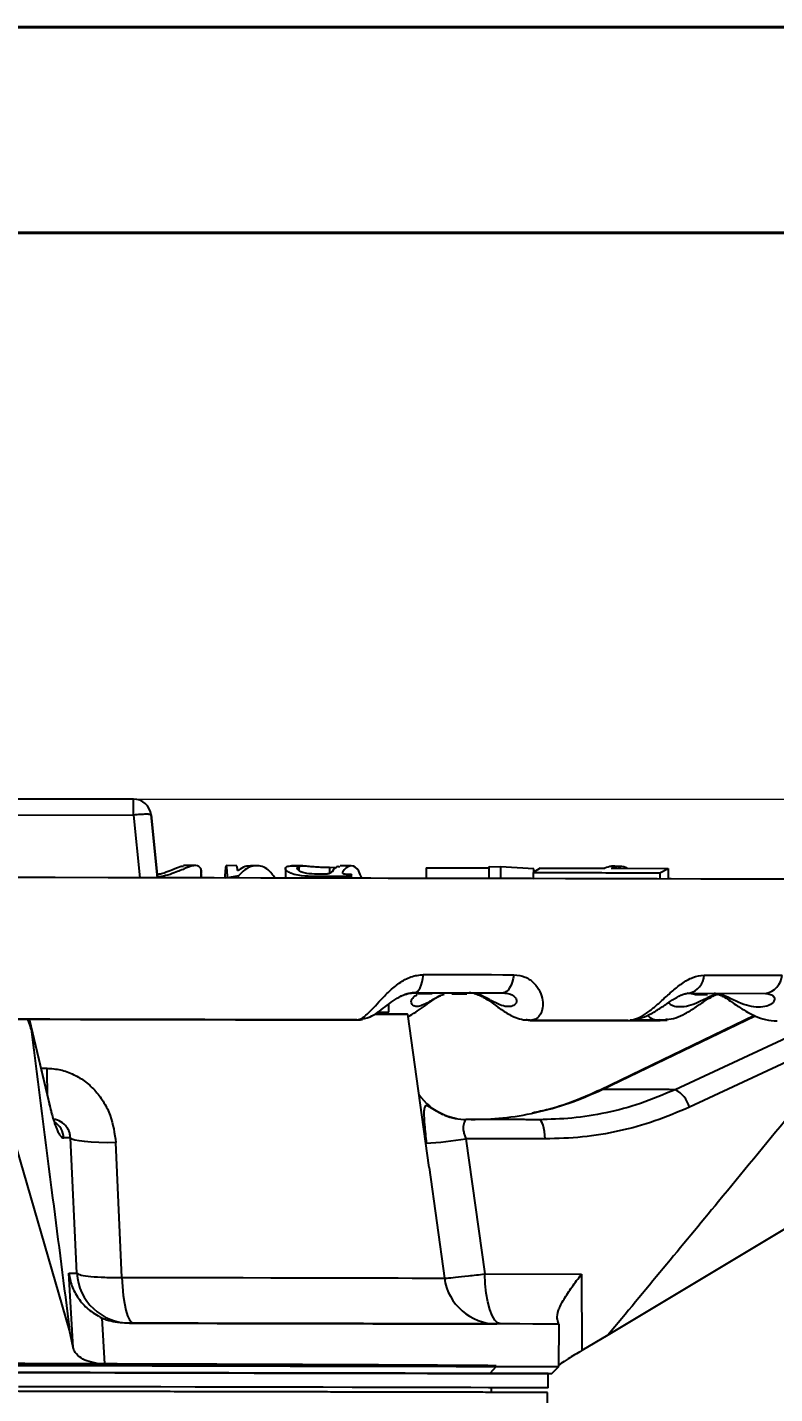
# Model space of a CAD drawing. Header units: millimetres. Extents: x 2180 to 4616, y 795 to 2518.
# Drawn here: x 2813 to 2918.4, y 2325.1 to 2518 of the extents above; entities that cross this region are included whole.
import ezdxf

# ---------------------------------------------------------------- set-up
doc = ezdxf.new("R2010")
doc.units = ezdxf.units.MM
for name, color, linetype, lineweight in [('AM_5', 3, 'Continuous', 25), ('AM_BOR', 7, 'Continuous', 50), ('粗实线', 7, 'Continuous', 40)]:
    doc.layers.add(name, color=color, linetype=linetype, lineweight=lineweight)
doc.styles.add('SLDTEXTSTYLE1', font='txt.shx', dxfattribs={"width": 0.7, "bigfont": 'gbcbig.shx'})
doc.dimstyles.new('SLDDIMSTYLE12$0', dxfattribs={"dimtxt": 12, "dimasz": 10, "dimexe": 0, "dimexo": 0.0625, "dimgap": 0.875, "dimtad": 1, "dimdec": 1, "dimlfac": 1.8, "dimrnd": 1e-09, "dimzin": 12, "dimdsep": 46, "dimtxsty": 'SLDTEXTSTYLE1', "dimcen": 0.09, "dimdle": 8.16, "dimclrd": 3, "dimclre": 3, "dimadec": 0, "dimazin": 3, "dimtfac": 1, "dimtdec": 1, "dimtofl": 0, "dimtmove": 0, "dimatfit": 3, "dimfxl": 0, "dimfrac": 2, "dimtolj": 1, "dimlwd": 5, "dimlwe": 5, "dimarcsym": 0})

# ---------------------------------------------------------------- blocks, each defined once
blk = doc.blocks.new('*D48')
at = {"layer": 'AM_5', "color": 3, "lineweight": 5, "transparency": 16777216}
blk.add_line((2828.02, 2409.03), (3011.92, 2409.03), dxfattribs=at)
at = {"layer": 'AM_5', "color": 3, "linetype": 'Continuous', "lineweight": 5, "transparency": 16777216}
for p, q in [((3011.92, 2399.03), (3011.92, 2120.29)), ((2875.09, 2110.29), (3011.92, 2110.29))]:
    blk.add_line(p, q, dxfattribs=at)
at = {"layer": 'AM_5', "color": 3, "transparency": 16777216}
for points in [[(3010.25, 2399.03), (3013.58, 2399.03), (3011.92, 2409.03)], [(3010.25, 2120.29), (3013.58, 2120.29), (3011.92, 2110.29)]]:
    blk.add_solid(points, dxfattribs=at)
at = {"layer": 'Defpoints', "color": 0, "transparency": 16777216}
for p in [(2827.96, 2409.03), (2875.03, 2110.29), (3011.92, 2110.29)]:
    blk.add_point(p, dxfattribs=at)
at = {"layer": 'AM_5', "color": 0, "transparency": 16777216, "insert": (3005.04, 2259.66), "char_height": 12, "attachment_point": 5, "rotation": 90, "style": 'SLDTEXTSTYLE1'}
blk.add_mtext('\\A1;350', dxfattribs=at)
blk = doc.blocks.new('rA3')
at = {"layer": '粗实线'}
for p, q in [((753.384, 421.26), (333.384, 421.26)), ((748.384, 416.26), (358.384, 416.26))]:
    blk.add_line(p, q, dxfattribs=at)

msp = doc.modelspace()

# ---------------------------------------------------------------- linework, layer by layer
at = {"color": 7, "linetype": 'Continuous', "lineweight": 25}
for p, q in [((2827.961, 2409.027), (2794.986, 2409.097)), ((2794.986, 2409.097), (2827.961, 2409.027)), ((2827.956, 2406.766), (2827.961, 2409.027)), ((2827.961, 2409.027), (2827.961, 2409.027)), ((2794.981, 2406.836), (2827.956, 2406.766)), ((2827.956, 2406.766), (2828.858, 2397.905)), ((2831.347, 2397.899), (2830.443, 2406.78)), ((2830.443, 2406.78), (2831.347, 2397.899)), ((2830.443, 2406.78), (2830.443, 2406.78)), ((2836.752, 2399.634), (2835.034, 2399.638)), ((2842.559, 2399.622), (2841.059, 2399.625)), ((2845.29, 2399.616), (2844.473, 2399.618)), ((2851.845, 2399.602), (2850.253, 2399.605)), ((2851.275, 2399.511), (2851.274, 2398.961)), ((2855.604, 2399.388), (2855.602, 2398.52)), ((2855.604, 2399.388), (2856.592, 2399.386)), ((2858.653, 2399.587), (2857.129, 2399.591)), ((2869.243, 2399.334), (2869.24, 2397.82)), ((2869.243, 2399.334), (2878.153, 2399.32)), ((2878.15, 2397.8), (2878.153, 2399.482)), ((2878.153, 2399.482), (2879.764, 2399.479)), ((2879.764, 2399.479), (2879.76, 2397.796)), ((2884.443, 2399.153), (2879.764, 2399.479)), ((2885.343, 2399.287), (2884.38, 2398.663)), ((2885.343, 2399.287), (2894.472, 2399.264)), ((2895.354, 2399.262), (2903.428, 2399.241)), ((2896.601, 2399.506), (2895.704, 2399.508)), ((2841.005, 2397.88), (2837.085, 2397.889)), ((2837.465, 2399.204), (2837.462, 2397.888)), ((2837.548, 2397.888), (2837.549, 2398.427)), ((2842.801, 2398.18), (2841.239, 2397.903)), ((2841.239, 2397.878), (2841.239, 2397.903)), ((2842.757, 2398.947), (2842.659, 2398.947)), ((2842.8, 2397.875), (2842.801, 2398.18)), ((2849.438, 2397.862), (2845.911, 2397.87)), ((2849.406, 2399.204), (2849.403, 2397.861)), ((2858.574, 2398.132), (2853.122, 2398.107)), ((2853.122, 2397.853), (2853.122, 2398.107)), ((2854.909, 2398.415), (2853.855, 2398.419)), ((2857.509, 2398.578), (2857.509, 2398.775)), ((2858.159, 2398.434), (2858.735, 2398.44)), ((2858.735, 2398.44), (2858.574, 2398.132)), ((2858.574, 2397.841), (2858.574, 2398.132)), ((2858.734, 2397.841), (2858.735, 2398.44)), ((2884.38, 2398.663), (2884.378, 2397.786)), ((2884.442, 2398.703), (2884.443, 2399.153)), ((2902.254, 2398.611), (2902.252, 2397.748)), ((2902.254, 2398.611), (2903.428, 2399.241)), ((2903.428, 2399.241), (2903.424, 2397.745)), ((2864, 2378.95), (2864.003, 2380.098)), ((2867.662, 2381.686), (2867.451, 2381.686)), ((2867.794, 2381.686), (2867.455, 2381.687)), ((2867.662, 2381.686), (2880.123, 2381.659)), ((2867.96, 2381.538), (2867.754, 2381.716)), ((2870.105, 2381.534), (2867.96, 2381.538)), ((2872.87, 2381.529), (2874.984, 2381.524)), ((2905.705, 2381.511), (2906.368, 2381.603)), ((2907.165, 2381.456), (2906.196, 2381.605)), ((2906.368, 2381.603), (2917.134, 2381.58)), ((2907.165, 2381.456), (2908.97, 2381.452)), ((2869.669, 2357.025), (2866.674, 2378.673)), ((2915.597, 2378.455), (2893.802, 2367.955)), ((2894.101, 2368.026), (2915.661, 2378.42)), ((2812.99, 2377.94), (2813.513, 2376.547)), ((2813.47, 2377.017), (2813.296, 2377.775)), ((2816.03, 2366.415), (2813.337, 2377.771)), ((2813.47, 2377.017), (2816.148, 2365.725)), ((2859.564, 2377.848), (2860.292, 2377.922)), ((2883.382, 2377.873), (2884.126, 2377.797)), ((2884.027, 2377.789), (2883.894, 2377.821)), ((2883.914, 2377.787), (2887.557, 2377.779)), ((2897.719, 2377.761), (2897.869, 2377.774)), ((2897.847, 2377.769), (2897.988, 2377.785)), ((2902.557, 2377.806), (2898.313, 2377.815)), ((2898.884, 2377.804), (2902.824, 2377.795)), ((2902.245, 2377.749), (2902.966, 2377.88)), ((2902.4, 2377.827), (2902.251, 2377.838)), ((2902.824, 2377.795), (2902.4, 2377.827)), ((2902.824, 2377.795), (2903.277, 2377.832)), ((2903.326, 2377.946), (2902.884, 2377.805)), ((2925.228, 2377.713), (2904.389, 2368.004)), ((2930.505, 2376.767), (2906.4, 2365.533)), ((2814.937, 2371.026), (2815.736, 2371.024)), ((2818.96, 2334.049), (2810.534, 2363.123)), ((2875.622, 2363.786), (2874.864, 2363.788)), ((2885.167, 2363.765), (2874.913, 2363.787)), ((2819.065, 2361.19), (2818.124, 2361.192)), ((2819.981, 2342.109), (2819.065, 2361.19)), ((2874.882, 2361.071), (2877.523, 2341.986)), ((2886.034, 2361.047), (2874.882, 2361.071)), ((2826.342, 2341.505), (2825.473, 2360.527)), ((2938.872, 2359.762), (2894.894, 2333.337)), ((2869.669, 2357.022), (2871.829, 2341.408)), ((2818.83, 2342.111), (2819.981, 2342.109)), ((2819.454, 2331.597), (2818.83, 2342.111)), ((2877.523, 2341.986), (2891.177, 2341.957)), ((2891.177, 2341.957), (2891.212, 2331.169)), ((2823.5, 2335.766), (2823.86, 2329.288)), ((2887.739, 2335.691), (2887.739, 2335.588)), ((2819.454, 2331.597), (2818.96, 2334.049)), ((2827.427, 2335.047), (2826.739, 2335.048)), ((2887.94, 2334.918), (2879.774, 2334.935)), ((2887.996, 2328.918), (2888.009, 2334.918)), ((2894.894, 2333.337), (2891.212, 2331.169)), ((2823.86, 2329.288), (2822.823, 2329.357)), ((2879.124, 2328.936), (2878.241, 2327.938)), ((2879.124, 2328.936), (2879.124, 2329.04)), ((2886.489, 2325.921), (2886.494, 2327.921)), ((2886.994, 2327.92), (2887.996, 2328.918)), ((2888.11, 2329.218), (2887.996, 2329.135)), ((2878.488, 2325.279), (2878.489, 2325.938)), ((2886.919, 2276.744), (2886.388, 2325.262))]:
    msp.add_line(p, q, dxfattribs=at)
at = {"color": 7, "linetype": 'Continuous', "lineweight": 25, "flags": 128}
for points in [[(2919.688, 2397.711), (2913.954, 2397.723), (2907.999, 2397.736), (2901.835, 2397.749), (2895.476, 2397.762), (2888.937, 2397.776), (2882.23, 2397.791), (2875.372, 2397.805), (2868.377, 2397.82), (2861.26, 2397.835), (2854.038, 2397.851), (2846.726, 2397.866), (2839.34, 2397.882), (2831.896, 2397.898), (2824.412, 2397.914), (2816.902, 2397.93), (2809.384, 2397.946)], [(2878.288, 2397.801), (2875.931, 2397.806), (2873.558, 2397.811), (2871.17, 2397.816), (2868.767, 2397.821), (2866.349, 2397.826), (2863.918, 2397.831), (2861.474, 2397.837), (2859.017, 2397.842)], [(2879.76, 2397.796), (2879.56, 2397.797), (2879.359, 2397.797), (2879.157, 2397.798), (2878.956, 2397.798), (2878.755, 2397.798), (2878.553, 2397.799), (2878.351, 2397.799), (2878.15, 2397.8)], [(2884.44, 2397.787), (2884.119, 2397.788), (2882.019, 2397.793), (2879.904, 2397.797)], [(2973.488, 2397.596), (2973.3, 2397.597), (2972.735, 2397.598), (2971.795, 2397.6), (2970.482, 2397.603), (2968.799, 2397.606), (2966.75, 2397.611), (2964.34, 2397.616), (2961.574, 2397.622), (2958.46, 2397.629), (2955.004, 2397.636), (2951.214, 2397.644), (2947.1, 2397.653), (2942.671, 2397.663), (2937.938, 2397.673), (2932.911, 2397.684), (2927.602, 2397.695), (2922.025, 2397.707), (2916.191, 2397.719), (2910.115, 2397.732), (2903.812, 2397.746), (2903.424, 2397.747)], [(2867.662, 2381.686), (2867.86, 2381.731), (2868.053, 2381.866), (2868.238, 2382.087), (2868.41, 2382.391), (2868.565, 2382.769), (2868.7, 2383.214), (2868.811, 2383.714), (2868.896, 2384.26)], [(2868.896, 2384.26), (2870.511, 2384.256), (2872.119, 2384.253), (2873.722, 2384.249), (2875.318, 2384.246), (2876.908, 2384.243), (2878.491, 2384.239), (2880.068, 2384.236), (2881.638, 2384.232)], [(2881.638, 2384.232), (2881.533, 2383.687), (2881.397, 2383.186), (2881.232, 2382.742), (2881.041, 2382.364), (2880.83, 2382.061), (2880.604, 2381.839), (2880.366, 2381.704), (2880.123, 2381.659)], [(2908.474, 2384.175), (2909.886, 2384.172), (2911.287, 2384.169), (2912.679, 2384.166), (2914.061, 2384.163), (2915.432, 2384.16), (2916.793, 2384.157), (2918.143, 2384.155), (2919.482, 2384.152)], [(2862.028, 2378.683), (2863.206, 2378.68), (2864.585, 2378.677), (2865.621, 2378.675), (2866.308, 2378.674), (2866.64, 2378.673), (2866.616, 2378.673), (2866.236, 2378.674), (2865.503, 2378.675), (2864.42, 2378.678), (2862.996, 2378.681), (2862.072, 2378.683)], [(2887.557, 2377.779), (2888.834, 2377.776), (2890.105, 2377.774), (2891.369, 2377.771), (2892.627, 2377.768), (2893.879, 2377.766), (2895.124, 2377.763), (2896.362, 2377.76), (2897.594, 2377.758)], [(2898.09, 2377.758), (2899.007, 2377.756), (2900.656, 2377.753), (2902.291, 2377.749)], [(2893.802, 2367.955), (2893.885, 2368), (2894.101, 2368.026)], [(2904.389, 2368.004), (2903.539, 2368.006), (2902.561, 2368.008), (2901.457, 2368.01), (2900.228, 2368.013), (2898.876, 2368.016), (2897.402, 2368.019), (2895.81, 2368.022), (2894.101, 2368.026)], [(2816.148, 2365.725), (2816.083, 2366.23), (2816.03, 2366.416)], [(2886.034, 2361.047), (2886.009, 2361.586), (2885.955, 2362.099), (2885.872, 2362.569), (2885.764, 2362.978), (2885.635, 2363.313), (2885.489, 2363.561), (2885.331, 2363.714), (2885.167, 2363.765)], [(2825.473, 2360.527), (2824.231, 2360.519), (2823.064, 2360.54), (2822.003, 2360.589), (2821.072, 2360.665), (2820.296, 2360.765), (2819.694, 2360.889), (2819.28, 2361.032), (2819.065, 2361.19)], [(2826.342, 2341.505), (2826.408, 2340.2), (2826.525, 2338.97), (2826.691, 2337.854), (2826.899, 2336.888), (2827.144, 2336.102), (2827.416, 2335.522), (2827.708, 2335.166), (2828.01, 2335.046)], [(2826.342, 2341.505), (2830.813, 2341.496), (2835.175, 2341.487), (2839.398, 2341.478), (2843.458, 2341.469), (2847.328, 2341.461), (2850.985, 2341.453), (2854.406, 2341.445), (2857.569, 2341.439), (2860.456, 2341.433), (2863.047, 2341.427), (2865.328, 2341.422), (2867.283, 2341.418), (2868.901, 2341.415), (2870.171, 2341.412), (2871.086, 2341.41), (2871.64, 2341.409), (2871.829, 2341.408)], [(2879.774, 2334.935), (2879.348, 2335.069), (2878.938, 2335.465), (2878.558, 2336.109), (2878.222, 2336.977), (2877.942, 2338.039), (2877.727, 2339.258), (2877.586, 2340.589), (2877.523, 2341.986)], [(2887.94, 2334.918), (2887.978, 2334.918), (2887.634, 2334.918), (2886.908, 2334.92), (2885.806, 2334.922), (2884.331, 2334.925), (2882.492, 2334.929), (2880.298, 2334.934), (2877.761, 2334.939), (2874.892, 2334.945), (2871.708, 2334.952), (2868.224, 2334.96), (2864.458, 2334.968), (2860.429, 2334.976), (2856.158, 2334.985), (2851.666, 2334.995), (2846.977, 2335.005), (2842.115, 2335.015), (2837.104, 2335.026), (2831.97, 2335.037), (2826.739, 2335.048)], [(2809.254, 2329.386), (2810.953, 2329.382), (2812.652, 2329.379), (2814.352, 2329.375), (2816.051, 2329.371), (2817.748, 2329.368), (2819.443, 2329.364), (2821.135, 2329.36), (2822.823, 2329.357)], [(2809.79, 2329.188), (2815.039, 2329.177), (2820.278, 2329.165), (2825.482, 2329.154), (2830.625, 2329.143), (2835.683, 2329.133), (2840.63, 2329.122), (2845.442, 2329.112), (2850.097, 2329.102), (2854.57, 2329.092), (2858.841, 2329.083), (2862.888, 2329.074), (2866.692, 2329.066), (2870.234, 2329.059), (2873.498, 2329.052), (2876.466, 2329.046), (2879.124, 2329.04)], [(2809.79, 2329.084), (2815.039, 2329.073), (2820.278, 2329.062), (2825.482, 2329.051), (2830.625, 2329.04), (2835.683, 2329.029), (2840.63, 2329.019), (2845.442, 2329.008), (2850.096, 2328.998), (2854.57, 2328.989), (2858.841, 2328.98), (2862.888, 2328.971), (2866.692, 2328.963), (2870.234, 2328.955), (2873.497, 2328.948), (2876.465, 2328.942), (2879.124, 2328.936)], [(2809.831, 2328.084), (2815.01, 2328.073), (2820.179, 2328.062), (2825.314, 2328.051), (2830.388, 2328.04), (2835.379, 2328.03), (2840.26, 2328.019), (2845.008, 2328.009), (2849.6, 2327.999), (2854.014, 2327.99), (2858.228, 2327.981), (2862.221, 2327.972), (2865.975, 2327.964), (2869.47, 2327.957), (2872.689, 2327.95), (2875.618, 2327.944), (2878.241, 2327.938)], [(2886.494, 2327.921), (2886.319, 2327.921), (2885.794, 2327.922), (2884.923, 2327.924), (2883.708, 2327.927), (2882.157, 2327.93), (2880.276, 2327.934), (2878.075, 2327.939), (2875.563, 2327.944), (2872.753, 2327.95), (2869.659, 2327.957), (2866.294, 2327.964), (2862.676, 2327.972), (2858.82, 2327.98), (2854.747, 2327.988), (2850.474, 2327.998), (2846.023, 2328.007), (2841.414, 2328.017), (2836.67, 2328.027), (2831.813, 2328.037), (2826.866, 2328.048), (2821.853, 2328.059), (2816.798, 2328.069), (2811.725, 2328.08)], [(2878.241, 2327.938), (2880.571, 2327.933), (2882.556, 2327.929), (2884.183, 2327.926), (2885.446, 2327.923), (2886.337, 2327.921), (2886.853, 2327.92), (2886.994, 2327.92)], [(2879.124, 2328.936), (2881.486, 2328.931), (2883.497, 2328.927), (2885.147, 2328.924), (2886.427, 2328.921), (2887.331, 2328.919), (2887.853, 2328.918), (2887.996, 2328.918)], [(2886.489, 2325.921), (2886.314, 2325.921), (2885.79, 2325.922), (2884.918, 2325.924), (2883.704, 2325.927), (2882.153, 2325.93), (2880.272, 2325.934), (2878.07, 2325.939), (2875.559, 2325.944), (2872.749, 2325.95), (2869.655, 2325.957), (2866.29, 2325.964), (2862.671, 2325.972), (2858.816, 2325.98), (2854.742, 2325.988), (2850.47, 2325.998), (2846.018, 2326.007), (2841.41, 2326.017), (2836.665, 2326.027), (2831.808, 2326.037), (2826.862, 2326.048), (2821.849, 2326.059), (2816.794, 2326.069), (2811.721, 2326.08)]]:
    msp.add_lwpolyline(points, dxfattribs=at)
at = {"color": 7, "linetype": 'Continuous', "lineweight": 25}
for centre, radius, start, end in [((2827.955, 2406.527), 2.5, 5.81493, 89.87751), ((2827.955, 2406.527), 2.5, 5.81493, 89.87751), ((2905.713, 2384.288), 2.763, 283.71071, 357.65791), ((2916.614, 2384.413), 2.88, 280.39224, 354.78917), ((2947.209, 2371.47), 131.473, 180.19425, 181.82618), ((2874.998, 2371.934), 8.163, 214.11019, 245.44357), ((2902.668, 2364.549), 3.86, 14.77003, 63.52904), ((2815.237, 2361.025), 2.892, 3.30335, 56.85343), ((2874.932, 2371.808), 8.02, 247.49374, 269.8614), ((2864.758, 2425.702), 65.419, 273.89088, 278.90272), ((2827.455, 2342.533), 7.486, 183.24837, 269.79193), ((2879.259, 2342.436), 7.5, 187.87748, 269.87749)]:
    msp.add_arc(centre, radius, start, end, dxfattribs=at)
for points in [[(2830.443, 2406.78), (2830.403, 2406.807), (2830.322, 2406.861), (2829.746, 2406.881), (2828.928, 2406.853), (2828.28, 2406.795), (2827.956, 2406.766)], [(2881.475, 2363.773), (2880.63, 2363.775), (2878.94, 2363.779), (2876.728, 2363.784), (2875.622, 2363.786)], [(2885.167, 2363.765), (2884.691, 2363.766), (2883.74, 2363.768), (2882.23, 2363.772), (2881.475, 2363.773)], [(2886.388, 2325.262), (2886.267, 2325.263), (2886.024, 2325.263), (2884.075, 2325.267), (2880.999, 2325.274), (2876.735, 2325.283), (2871.387, 2325.294), (2865.038, 2325.308), (2857.799, 2325.323), (2849.793, 2325.34), (2841.157, 2325.359), (2832.04, 2325.378), (2822.596, 2325.398), (2812.988, 2325.419), (2803.38, 2325.44), (2793.937, 2325.46), (2784.819, 2325.479), (2776.183, 2325.498), (2768.177, 2325.515), (2760.938, 2325.53), (2754.589, 2325.544), (2749.241, 2325.555), (2744.978, 2325.565), (2741.902, 2325.571), (2739.952, 2325.575), (2739.71, 2325.576), (2739.588, 2325.576)], [(2878.488, 2325.279), (2878.38, 2325.28), (2878.164, 2325.28), (2876.424, 2325.284), (2873.679, 2325.289), (2869.874, 2325.298), (2865.102, 2325.308), (2859.436, 2325.32), (2852.976, 2325.334), (2845.832, 2325.349), (2838.126, 2325.365), (2829.989, 2325.383), (2821.562, 2325.401), (2815.846, 2325.413), (2812.988, 2325.419)]]:
    msp.add_open_spline(points, degree=3, dxfattribs=at)
for points, knots in [([(2831.293, 2398.429), (2831.386, 2398.436), (2831.743, 2398.462), (2832.504, 2398.695), (2833.572, 2399.112), (2834.564, 2399.573), (2834.881, 2399.558), (2835.016, 2399.551)], [0, 0, 0, 0, 0.0437633, 0.1679338, 0.4021795, 0.7473798, 1, 1, 1, 1]), ([(2837.465, 2399.204), (2837.285, 2399.411), (2836.934, 2399.816), (2835.527, 2399.367), (2834.021, 2398.7), (2832.601, 2398.194), (2831.73, 2398.078), (2831.334, 2398.026)], [0, 0, 0, 0, 0.2863119, 0.5595307, 0.7673383, 0.8943372, 1, 1, 1, 1]), ([(2841.239, 2397.903), (2841.221, 2398.219), (2841.184, 2398.859), (2841.103, 2399.611), (2841.015, 2399.73), (2840.929, 2399.136), (2840.879, 2398.562), (2840.851, 2398.033), (2840.844, 2397.879)], [0, 0, 0, 0, 0.1535151, 0.3115105, 0.6218308, 0.7759719, 0.9346502, 1, 1, 1, 1]), ([(2842.659, 2398.947), (2842.639, 2399.143), (2842.599, 2399.526), (2842.556, 2399.582), (2842.535, 2399.61)], [0, 0, 0, 0, 0.510119, 1, 1, 1, 1]), ([(2844.441, 2399.574), (2844.208, 2399.567), (2843.635, 2399.55), (2843.084, 2399.172), (2842.757, 2398.947)], [0, 0, 0, 0, 0.4066547, 1, 1, 1, 1]), ([(2847.955, 2397.864), (2847.635, 2398.294), (2846.808, 2399.409), (2845.517, 2399.725), (2844.335, 2399.463), (2843.513, 2398.963), (2843.019, 2398.42), (2842.801, 2398.18)], [0, 0, 0, 0, 0.20538407, 0.53154575, 0.6962645, 0.86571858, 1, 1, 1, 1]), ([(2853.122, 2398.107), (2852.455, 2398.136), (2851.353, 2398.183), (2850.172, 2398.526), (2849.549, 2398.881), (2849.322, 2399.257), (2849.499, 2399.41), (2849.598, 2399.496)], [0, 0, 0, 0, 0.2904242, 0.4791568, 0.6380876, 0.7972637, 1, 1, 1, 1]), ([(2849.598, 2399.496), (2849.799, 2399.555), (2850.107, 2399.645), (2850.851, 2399.571), (2851.108, 2399.545)], [0, 0, 0, 0, 0.6542152, 1, 1, 1, 1]), ([(2853.855, 2398.419), (2853.361, 2398.436), (2852.558, 2398.463), (2851.67, 2398.698), (2851.185, 2398.985), (2851.006, 2399.308), (2851.181, 2399.44), (2851.275, 2399.511)], [0, 0, 0, 0, 0.25993357, 0.42159435, 0.58406301, 0.77645614, 1, 1, 1, 1]), ([(2851.275, 2399.511), (2851.442, 2399.556), (2851.714, 2399.629), (2852.497, 2399.568), (2853.376, 2399.49), (2854.396, 2399.412), (2855.15, 2399.391), (2855.561, 2399.389), (2855.604, 2399.388)], [0, 0, 0, 0, 0.2685044, 0.4379066, 0.6082478, 0.7778738, 0.976771, 1, 1, 1, 1]), ([(2857.093, 2399.432), (2856.951, 2399.471), (2856.57, 2399.575), (2856.208, 2399.081), (2855.98, 2398.769)], [0, 0, 0, 0, 0.3704922, 1, 1, 1, 1]), ([(2860.191, 2397.838), (2860.046, 2398.198), (2859.612, 2399.271), (2858.728, 2399.761), (2857.964, 2399.407), (2857.575, 2398.865), (2857.509, 2398.775)], [0, 0, 0, 0, 0.1864973, 0.5560674, 0.9256862, 1, 1, 1, 1]), ([(2896.684, 2399.258), (2896.577, 2399.323), (2895.866, 2399.753), (2895.112, 2399.489), (2894.472, 2399.264)], [0, 0, 0, 0, 0.150179, 1, 1, 1, 1]), ([(2895.354, 2399.262), (2896.044, 2399.5), (2896.825, 2399.769), (2897.555, 2399.31), (2897.641, 2399.256)], [0, 0, 0, 0, 0.8829321, 1, 1, 1, 1]), ([(2837.533, 2398.427), (2837.537, 2398.452), (2837.595, 2398.81), (2837.527, 2399.015), (2837.465, 2399.204)], [0, 0, 0, 0, 0.0704321, 1, 1, 1, 1]), ([(2855.98, 2398.769), (2855.933, 2398.714), (2855.861, 2398.628), (2855.631, 2398.522), (2855.398, 2398.459), (2855.149, 2398.42), (2854.984, 2398.417), (2854.909, 2398.415)], [0, 0, 0, 0, 0.30576076, 0.47235167, 0.63798104, 0.83773254, 1, 1, 1, 1]), ([(2857.509, 2398.775), (2857.484, 2398.725), (2857.446, 2398.648), (2857.494, 2398.545), (2857.612, 2398.479), (2857.84, 2398.436), (2858.037, 2398.435), (2858.159, 2398.434)], [0, 0, 0, 0, 0.2742213, 0.4218346, 0.5710505, 0.7336104, 1, 1, 1, 1]), ([(2884.38, 2398.663), (2887.444, 2398.655), (2893.586, 2398.637), (2899.36, 2398.62), (2902.254, 2398.611)], [0, 0, 0, 0, 0.498853, 1, 1, 1, 1]), ([(2859.564, 2377.848), (2859.775, 2377.911), (2860.187, 2378.033), (2860.959, 2378.653), (2861.823, 2379.535), (2862.842, 2380.658), (2864.02, 2381.886), (2865.435, 2383.08), (2867.096, 2384.052), (2868.297, 2384.191), (2868.896, 2384.26)], [0, 0, 0, 0, 0.1279379, 0.24972, 0.3803197, 0.4997335, 0.6244222, 0.7495462, 0.8749776, 1, 1, 1, 1]), ([(2881.638, 2384.232), (2882.196, 2384.162), (2883.313, 2384.02), (2884.582, 2383.049), (2885.393, 2381.854), (2885.75, 2380.624), (2885.741, 2379.498), (2885.424, 2378.612), (2884.875, 2377.987), (2884.38, 2377.861), (2884.126, 2377.797)], [0, 0, 0, 0, 0.1246251, 0.249715, 0.3749212, 0.4997425, 0.6192768, 0.750014, 0.8718903, 1, 1, 1, 1]), ([(2897.847, 2377.769), (2898.205, 2377.834), (2898.905, 2377.961), (2900.07, 2378.586), (2901.075, 2379.33), (2901.91, 2380.043), (2902.54, 2380.605), (2903.188, 2381.196), (2904.101, 2382.016), (2905.303, 2383.002), (2906.88, 2383.969), (2907.943, 2384.106), (2908.474, 2384.175)], [0, 0, 0, 0, 0.1279414, 0.2496336, 0.3801677, 0.4412102, 0.4997094, 0.5635741, 0.62457, 0.749642, 0.8750219, 1, 1, 1, 1]), ([(2859.735, 2377.917), (2860.279, 2378.002), (2861.576, 2378.206), (2863.049, 2379.382), (2864.536, 2380.524), (2865.687, 2381.245), (2866.842, 2381.692), (2867.512, 2381.714), (2867.845, 2381.724)], [0, 0, 0, 0, 0.21651, 0.5165419, 0.6570432, 0.7800658, 0.8904523, 1, 1, 1, 1]), ([(2865.586, 2381.133), (2865.654, 2381.17), (2865.988, 2381.348), (2866.726, 2381.616), (2867.35, 2381.663), (2867.662, 2381.686)], [0, 0, 0, 0, 0.1146699, 0.5571038, 1, 1, 1, 1]), ([(2866.723, 2378.313), (2867.426, 2378.734), (2868.467, 2379.36), (2869.972, 2380.498), (2870.848, 2381.103), (2871.3, 2381.263), (2871.349, 2381.281)], [0, 0, 0, 0, 0.5112128, 0.7576418, 0.9734468, 1, 1, 1, 1]), ([(2871.797, 2381.439), (2871.597, 2381.374), (2871.099, 2381.212), (2870.379, 2380.806), (2869.497, 2380.286), (2868.684, 2379.858), (2867.933, 2379.703), (2867.358, 2379.858), (2867.092, 2380.289), (2867.265, 2380.814), (2867.565, 2381.193), (2867.905, 2381.335), (2868.001, 2381.376)], [0, 0, 0, 0, 0.048877, 0.1220733, 0.2021553, 0.3553953, 0.5091194, 0.6628416, 0.8162433, 0.8929299, 0.9694545, 1, 1, 1, 1]), ([(2880.123, 2381.659), (2880.42, 2381.635), (2881.014, 2381.586), (2881.672, 2381.226), (2882.006, 2380.784), (2882.038, 2380.254), (2881.621, 2379.83), (2880.867, 2379.673), (2879.948, 2379.83), (2879.011, 2380.258), (2878.054, 2380.796), (2877.201, 2381.241), (2876.264, 2381.597), (2875.646, 2381.646), (2875.337, 2381.67)], [0, 0, 0, 0, 0.0625764, 0.1252848, 0.1848997, 0.2501233, 0.3749307, 0.5001323, 0.6253324, 0.7502715, 0.8127295, 0.8750555, 0.937394, 1, 1, 1, 1]), ([(2876.049, 2381.582), (2876.287, 2381.511), (2876.756, 2381.372), (2877.518, 2380.968), (2878.419, 2380.38), (2879.249, 2379.756), (2880.316, 2378.992), (2881.427, 2378.342), (2882.754, 2377.872), (2883.533, 2377.817), (2883.951, 2377.787)], [0, 0, 0, 0, 0.0889663, 0.1751205, 0.2608238, 0.4140952, 0.5091872, 0.7133094, 0.8458673, 1, 1, 1, 1]), ([(2898.056, 2377.85), (2898.629, 2377.917), (2899.645, 2378.036), (2901.069, 2378.746), (2902.372, 2379.555), (2903.657, 2380.455), (2904.718, 2381.111), (2905.449, 2381.44), (2906.09, 2381.649), (2906.445, 2381.644), (2906.681, 2381.642)], [0, 0, 0, 0, 0.1931622, 0.3431372, 0.4976624, 0.6438486, 0.7721107, 0.8302316, 0.8868982, 1, 1, 1, 1]), ([(2903.158, 2377.915), (2903.601, 2377.969), (2904.498, 2378.078), (2905.819, 2378.737), (2907.148, 2379.542), (2908.452, 2380.452), (2909.505, 2381.099), (2910.136, 2381.4), (2910.35, 2381.466), (2910.409, 2381.485)], [0, 0, 0, 0, 0.18164271, 0.36727014, 0.5589206, 0.74049031, 0.89984997, 0.97204441, 1, 1, 1, 1]), ([(2910.494, 2381.512), (2910.411, 2381.503), (2910.054, 2381.462), (2909.355, 2381.161), (2908.471, 2380.731), (2907.404, 2380.201), (2906.253, 2379.778), (2905.071, 2379.629), (2904.026, 2379.752), (2903.626, 2380.12), (2903.441, 2380.291)], [0, 0, 0, 0, 0.0271102, 0.1179757, 0.2043592, 0.2988689, 0.479717, 0.6611364, 0.8425534, 1, 1, 1, 1]), ([(2917.134, 2381.58), (2917.383, 2381.556), (2917.883, 2381.508), (2918.348, 2381.148), (2918.456, 2380.707), (2918.173, 2380.177), (2917.365, 2379.754), (2916.168, 2379.598), (2914.83, 2379.756), (2913.587, 2380.185), (2912.473, 2380.723), (2911.581, 2381.167), (2910.694, 2381.524), (2910.155, 2381.572), (2909.885, 2381.596)], [0, 0, 0, 0, 0.0625764, 0.1252848, 0.1848997, 0.2501233, 0.3749307, 0.5001323, 0.6253324, 0.7502715, 0.8127295, 0.8750555, 0.937394, 1, 1, 1, 1]), ([(2909.901, 2381.596), (2910.001, 2381.588), (2910.192, 2381.572), (2910.619, 2381.425), (2911.14, 2381.169), (2911.849, 2380.741), (2912.666, 2380.182), (2913.978, 2379.288), (2915.439, 2378.447), (2917.208, 2377.825), (2918.226, 2377.752), (2918.768, 2377.712)], [0, 0, 0, 0, 0.0777037, 0.1483677, 0.214032, 0.2764184, 0.3843681, 0.4692883, 0.6935309, 0.8367965, 1, 1, 1, 1]), ([(2862.332, 2378.953), (2862.803, 2378.952), (2863.791, 2378.95), (2863.928, 2378.95), (2864, 2378.95)], [0, 0, 0, 0, 0.4764157, 1, 1, 1, 1]), ([(2863.76, 2378.679), (2863.72, 2378.715), (2863.659, 2378.77), (2863.662, 2378.905), (2863.664, 2378.95)], [0, 0, 0, 0, 0.6617391, 1, 1, 1, 1]), ([(2902.251, 2377.838), (2901.921, 2377.827), (2901.22, 2377.801), (2900.74, 2378.26), (2900.486, 2378.503)], [0, 0, 0, 0, 0.4701941, 1, 1, 1, 1]), ([(2808.074, 2377.957), (2812.487, 2377.948), (2821.269, 2377.929), (2834.327, 2377.901), (2847.137, 2377.874), (2855.435, 2377.857), (2859.564, 2377.848)], [0, 0, 0, 0, 0.2537268, 0.5049693, 0.7537271, 1, 1, 1, 1]), ([(2859.49, 2377.841), (2856.279, 2377.848), (2849.843, 2377.861), (2840.678, 2377.881), (2832.116, 2377.899), (2824.171, 2377.916), (2816.172, 2377.933), (2810.818, 2377.944), (2808.142, 2377.95)], [0, 0, 0, 0, 0.19237048, 0.38548979, 0.53835783, 0.69122587, 0.84561294, 1, 1, 1, 1]), ([(2813.513, 2376.547), (2813.507, 2376.592), (2813.496, 2376.686), (2813.482, 2376.816), (2813.474, 2376.924), (2813.471, 2376.98), (2813.47, 2377.008), (2813.47, 2377.017)], [0, 0, 0, 0, 0.3325712, 0.6879646, 0.8313814, 0.949784, 1, 1, 1, 1]), ([(2813.513, 2376.547), (2814.527, 2368.596), (2816.337, 2354.399), (2818.159, 2340.267), (2818.96, 2334.049)], [0, 0, 0, 0, 0.5600002, 1, 1, 1, 1]), ([(2859.49, 2377.841), (2859.715, 2377.851), (2859.982, 2377.863), (2860.249, 2377.914), (2860.292, 2377.922)], [0, 0, 0, 0, 0.838527, 1, 1, 1, 1]), ([(2884.027, 2377.789), (2883.831, 2377.8), (2883.597, 2377.813), (2883.412, 2377.864), (2883.382, 2377.873)], [0, 0, 0, 0, 0.8392222, 1, 1, 1, 1]), ([(2897.719, 2377.761), (2895.485, 2377.765), (2891.013, 2377.775), (2886.357, 2377.784), (2884.027, 2377.789)], [0, 0, 0, 0, 0.4994087, 1, 1, 1, 1]), ([(2884.126, 2377.797), (2886.456, 2377.792), (2891.122, 2377.783), (2895.603, 2377.774), (2897.847, 2377.769)], [0, 0, 0, 0, 0.4994075, 1, 1, 1, 1]), ([(2930.321, 2376.298), (2923.727, 2368.26), (2911.952, 2353.907), (2900.106, 2339.622), (2894.894, 2333.337)], [0, 0, 0, 0, 0.5600004, 1, 1, 1, 1]), ([(2897.988, 2377.785), (2898.102, 2377.792), (2898.256, 2377.8), (2898.419, 2377.832), (2898.46, 2377.84)], [0, 0, 0, 0, 0.7502436, 1, 1, 1, 1]), ([(2815.736, 2371.024), (2816.386, 2370.979), (2817.703, 2370.888), (2819.565, 2370.18), (2821.261, 2369.144), (2822.698, 2367.783), (2823.854, 2366.179), (2825.031, 2363.804), (2825.296, 2361.836), (2825.473, 2360.527)], [0, 0, 0, 0, 0.1235233, 0.2501507, 0.3747805, 0.5002123, 0.6235234, 0.7497125, 1, 1, 1, 1]), ([(2875.622, 2363.786), (2877.107, 2363.829), (2880.139, 2363.916), (2884.747, 2364.702), (2889.465, 2365.987), (2892.536, 2367.338), (2894.101, 2368.026)], [0, 0, 0, 0, 0.2354209, 0.48057, 0.7354347, 1, 1, 1, 1]), ([(2893.802, 2367.955), (2892.747, 2367.479), (2890.368, 2366.407), (2887.167, 2365.333), (2885.017, 2364.863), (2884.263, 2364.698)], [0, 0, 0, 0, 0.3410507, 0.7689708, 1, 1, 1, 1]), ([(2904.389, 2368.004), (2902.775, 2367.316), (2899.608, 2365.965), (2894.709, 2364.681), (2889.904, 2363.895), (2886.724, 2363.808), (2885.167, 2363.765)], [0, 0, 0, 0, 0.2645644, 0.5194287, 0.7645782, 1, 1, 1, 1]), ([(2816.474, 2364.502), (2816.446, 2364.636), (2816.36, 2365.045), (2816.163, 2365.864), (2816.03, 2366.415)], [0, 0, 0, 0, 0.3269815, 1, 1, 1, 1]), ([(2816.148, 2365.725), (2816.324, 2365.029), (2816.612, 2363.891), (2816.952, 2362.895), (2817.286, 2362.066), (2817.622, 2361.472), (2817.916, 2361.233), (2818.062, 2361.197), (2818.105, 2361.193), (2818.119, 2361.192), (2818.124, 2361.192)], [0, 0, 0, 0, 0.2501646, 0.4085572, 0.4987242, 0.7484853, 0.9263633, 0.9763214, 0.991455, 1, 1, 1, 1]), ([(2873.547, 2363.908), (2873.084, 2364.017), (2872.163, 2364.234), (2870.967, 2364.809), (2870.007, 2365.405), (2869.467, 2365.729), (2869.187, 2365.749), (2869.042, 2365.611), (2868.96, 2365.287), (2868.926, 2364.542), (2869.022, 2362.972), (2869.195, 2361.327), (2869.29, 2360.423)], [0, 0, 0, 0, 0.1033689, 0.2053754, 0.3058264, 0.4078371, 0.4617314, 0.5190392, 0.5812, 0.6494695, 0.8073596, 1, 1, 1, 1]), ([(2906.4, 2365.533), (2904.792, 2364.844), (2901.573, 2363.465), (2896.503, 2362.094), (2891.312, 2361.203), (2887.797, 2361.099), (2886.034, 2361.047)], [0, 0, 0, 0, 0.2492462, 0.4987214, 0.7485201, 1, 1, 1, 1]), ([(2819.065, 2361.19), (2819.051, 2361.369), (2819.025, 2361.717), (2818.839, 2362.251), (2818.552, 2362.734), (2818.043, 2363.285), (2817.402, 2363.716), (2816.849, 2363.787), (2816.658, 2363.812)], [0, 0, 0, 0, 0.1435708, 0.2798832, 0.4154035, 0.5545109, 0.846289, 1, 1, 1, 1]), ([(2874.913, 2363.787), (2874.843, 2363.748), (2874.706, 2363.671), (2874.527, 2363.17), (2874.482, 2362.615), (2874.52, 2362.134), (2874.648, 2361.6), (2874.802, 2361.251), (2874.882, 2361.071)], [0, 0, 0, 0, 0.2616178, 0.5161546, 0.6376198, 0.7555299, 0.8740541, 1, 1, 1, 1]), ([(2818.83, 2342.111), (2818.949, 2341.502), (2819.185, 2340.286), (2820.118, 2338.556), (2821.473, 2336.936), (2822.824, 2336.156), (2823.5, 2335.766)], [0, 0, 0, 0, 0.2505541, 0.5002593, 0.7500544, 1, 1, 1, 1]), ([(2819.981, 2342.109), (2820.133, 2342.014), (2820.438, 2341.823), (2821.869, 2341.621), (2823.856, 2341.497), (2825.511, 2341.503), (2826.342, 2341.505)], [0, 0, 0, 0, 0.248705, 0.4981896, 0.7483774, 1, 1, 1, 1]), ([(2871.829, 2341.408), (2871.911, 2341.404), (2872.075, 2341.394), (2873.318, 2341.51), (2875.142, 2341.706), (2876.729, 2341.893), (2877.523, 2341.986)], [0, 0, 0, 0, 0.2503671, 0.5005248, 0.7501034, 1, 1, 1, 1]), ([(2887.728, 2335.629), (2887.754, 2336.018), (2887.804, 2336.795), (2888.671, 2338.41), (2889.792, 2340.136), (2890.715, 2341.349), (2891.177, 2341.957)], [0, 0, 0, 0, 0.2499493, 0.4997481, 0.749457, 1, 1, 1, 1]), ([(2826.739, 2335.048), (2825.867, 2335.124), (2824.749, 2335.222), (2823.725, 2335.668), (2823.5, 2335.766)], [0, 0, 0, 0, 0.78086058, 1, 1, 1, 1]), ([(2887.728, 2335.629), (2887.794, 2335.331), (2887.877, 2334.949), (2887.928, 2334.924), (2887.94, 2334.918)], [0, 0, 0, 0, 0.7808444, 1, 1, 1, 1]), ([(2827.427, 2335.047), (2827.441, 2335.047), (2827.468, 2335.047), (2827.599, 2335.046), (2827.781, 2335.046), (2827.934, 2335.046), (2828.01, 2335.046)], [0, 0, 0, 0, 0.2501498, 0.4993714, 0.7492584, 1, 1, 1, 1]), ([(2828.01, 2335.046), (2830.277, 2335.041), (2834.862, 2335.031), (2841.513, 2335.017), (2847.99, 2335.003), (2854.146, 2334.99), (2859.853, 2334.978), (2864.963, 2334.967), (2869.38, 2334.957), (2873.026, 2334.95), (2875.845, 2334.944), (2877.811, 2334.939), (2879.015, 2334.937), (2879.167, 2334.937), (2879.243, 2334.936)], [0, 0, 0, 0, 0.079193, 0.1601594, 0.2427828, 0.3278545, 0.4136411, 0.5, 0.5863536, 0.6721403, 0.7572171, 0.8398354, 0.9208043, 1, 1, 1, 1]), ([(2879.774, 2334.935), (2879.7, 2334.935), (2879.552, 2334.936), (2879.382, 2334.936), (2879.266, 2334.936), (2879.25, 2334.936), (2879.243, 2334.936)], [0, 0, 0, 0, 0.2501498, 0.4993715, 0.7492584, 1, 1, 1, 1]), ([(2822.823, 2329.357), (2822.323, 2329.46), (2821.327, 2329.666), (2820.234, 2330.31), (2819.635, 2330.98), (2819.501, 2331.438), (2819.454, 2331.597)], [0, 0, 0, 0, 0.270985, 0.540835, 0.8409557, 1, 1, 1, 1]), ([(2891.212, 2331.169), (2890.534, 2330.762), (2889.364, 2330.06), (2888.457, 2329.462), (2888.165, 2329.256), (2888.11, 2329.218)], [0, 0, 0, 0, 0.5280154, 0.9113192, 1, 1, 1, 1]), ([(2879.124, 2329.04), (2878.099, 2329.047), (2876.05, 2329.063), (2872.384, 2329.086), (2868.29, 2329.11), (2863.788, 2329.134), (2858.971, 2329.157), (2853.834, 2329.18), (2848.354, 2329.203), (2841.595, 2329.229), (2833.457, 2329.258), (2827.077, 2329.278), (2823.86, 2329.288)], [0, 0, 0, 0, 0.0890091, 0.1780183, 0.2696134, 0.3612084, 0.4502175, 0.5392267, 0.6308217, 0.7224168, 0.8600381, 1, 1, 1, 1])]:
    msp.add_open_spline(points, degree=3, knots=knots, dxfattribs=at)

# ---------------------------------------------------------------- block references
at = {"layer": 'AM_BOR', "xscale": 5.80078125, "yscale": 5.80078125, "zscale": 5.80078125}
msp.add_blockref('rA3', (245.962, 74.322), dxfattribs=at)

# ---------------------------------------------------------------- dimensions: what is measured, and where the dimension line sits
at = {"layer": 'AM_5'}
dim = msp.add_linear_dim(base=(3011.916, 2110.286), p1=(2827.961, 2409.027), p2=(2875.028, 2110.286), angle=90, text='350', dimstyle='SLDDIMSTYLE12$0', override={"dimlfac": 1, "dimpost": ''}, dxfattribs=at)
dim.commit()
dim.dimension.update_dxf_attribs({"geometry": '*D48', "text_midpoint": (3005.041, 2259.657)})

doc.saveas('drawing.dxf')
